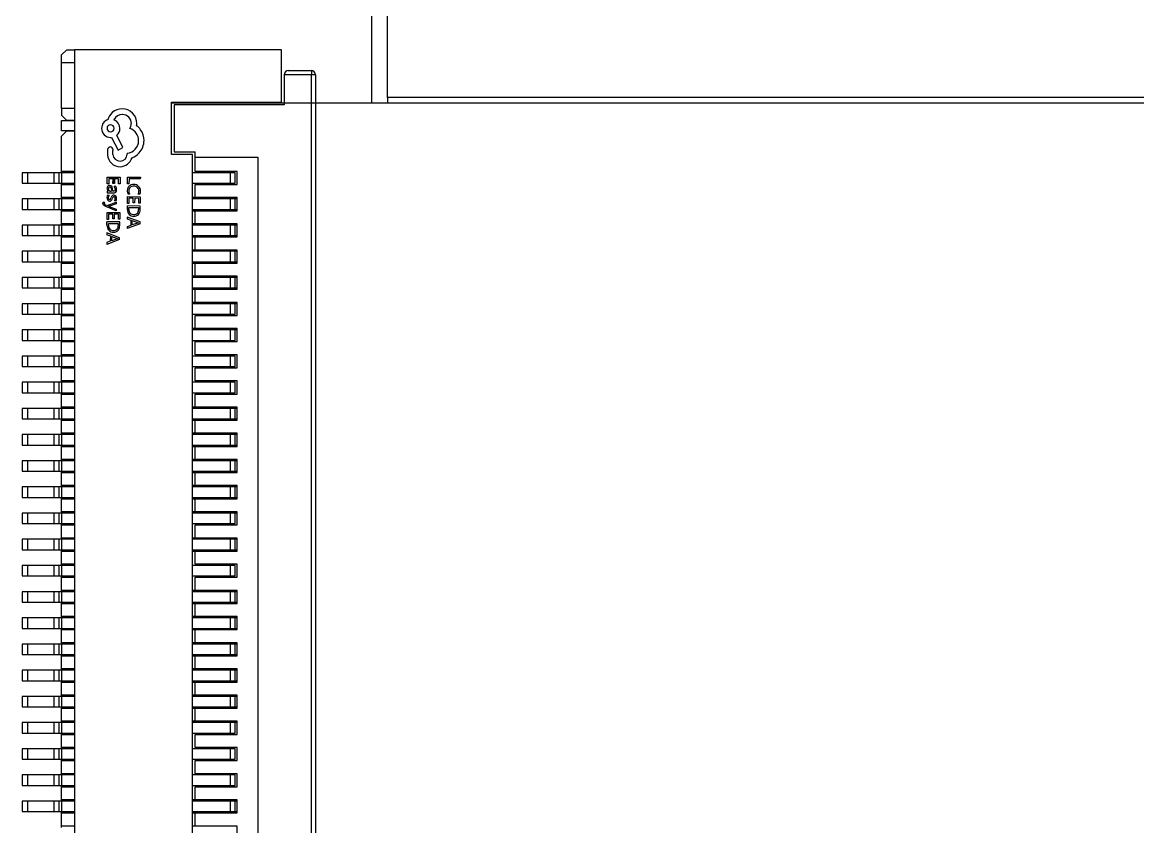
# Model space of a CAD drawing. Header units: millimetres. Extents: x -17 to 297, y -6 to 233.
# Drawn here: x 85.23 to 106.53, y 84.04 to 99.4 of the extents above; entities that cross this region are included whole.
import ezdxf

# ---------------------------------------------------------------- set-up
doc = ezdxf.new("R2010")
doc.units = ezdxf.units.MM
doc.header["$MEASUREMENT"] = 0
doc.layers.add('图层0000', color=7, linetype='Continuous', lineweight=25)

msp = doc.modelspace()

# ---------------------------------------------------------------- linework, layer by layer
at = {"layer": '图层0000', "color": 7, "linetype": 'Continuous', "lineweight": 25}
for p, q in [((91.902, 97.855), (91.902, 117.175)), ((92.202, 97.96), (92.202, 116.975)), ((86.077, 98.875), (85.977, 98.775)), ((86.077, 98.875), (86.227, 98.875)), ((90.177, 98.875), (86.227, 98.875)), ((86.227, 98.875), (86.227, 69.475)), ((90.177, 97.875), (90.177, 98.875)), ((85.977, 98.625), (85.977, 98.775)), ((85.977, 97.75), (85.977, 98.625)), ((86.227, 98.625), (85.977, 98.625)), ((90.307, 98.475), (90.747, 98.475)), ((90.747, 98.475), (90.747, 98.395)), ((90.227, 98.395), (90.227, 97.825)), ((90.747, 98.395), (90.227, 98.395)), ((90.747, 69.955), (90.747, 98.395)), ((90.827, 98.395), (90.747, 98.395)), ((90.827, 98.395), (90.827, 69.955)), ((88.077, 96.875), (88.077, 97.875)), ((88.077, 97.875), (90.177, 97.875)), ((183.912, 97.855), (88.077, 97.855)), ((90.227, 97.825), (88.127, 97.825)), ((88.127, 97.825), (88.127, 96.925)), ((88.477, 97.855), (88.477, 97.875)), ((90.177, 97.875), (90.177, 97.855)), ((92.202, 97.96), (92.202, 97.855)), ((179.94, 97.96), (92.202, 97.96)), ((85.977, 97.75), (85.977, 97.625)), ((86.227, 97.75), (85.977, 97.75)), ((85.977, 97.625), (86.077, 97.525)), ((85.977, 97.525), (86.227, 97.525)), ((85.977, 97.325), (85.977, 97.525)), ((86.227, 97.525), (86.077, 97.525)), ((86.227, 97.325), (85.977, 97.325)), ((86.077, 97.325), (85.977, 97.225)), ((85.977, 96.55), (85.977, 97.225)), ((86.077, 97.325), (86.227, 97.325)), ((86.914, 97.199), (86.931, 97.199)), ((86.931, 97.199), (87.058, 96.955)), ((87.15, 97.008), (87.03, 97.241)), ((86.853, 96.967), (86.853, 96.864)), ((86.958, 96.874), (86.959, 96.952)), ((87.058, 96.955), (87.15, 97.008)), ((88.127, 96.925), (88.527, 96.925)), ((88.527, 96.825), (88.527, 96.925)), ((87.229, 96.896), (87.229, 96.882)), ((88.477, 96.875), (88.077, 96.875)), ((88.477, 71.475), (88.477, 96.875)), ((88.527, 96.55), (88.527, 96.825)), ((88.527, 96.825), (89.727, 96.825)), ((89.727, 96.825), (89.727, 71.613)), ((85.327, 96.525), (85.227, 96.525)), ((85.227, 96.525), (85.227, 96.325)), ((85.827, 96.525), (85.327, 96.525)), ((85.327, 96.525), (85.327, 96.325)), ((85.977, 96.525), (85.827, 96.525)), ((85.827, 96.525), (85.827, 96.325)), ((85.977, 96.525), (85.927, 96.525)), ((85.927, 96.525), (85.927, 96.325)), ((85.977, 96.525), (85.977, 96.55)), ((86.227, 96.55), (85.977, 96.55)), ((86.227, 96.525), (85.977, 96.525)), ((85.977, 96.525), (85.977, 96.325)), ((89.195, 96.525), (88.477, 96.525)), ((89.327, 96.55), (88.527, 96.55)), ((89.295, 96.525), (89.195, 96.525)), ((89.195, 96.525), (89.195, 96.325)), ((89.295, 96.325), (89.295, 96.525)), ((89.327, 96.3), (89.327, 96.55)), ((85.227, 96.325), (85.327, 96.325)), ((85.327, 96.325), (85.827, 96.325)), ((85.827, 96.325), (85.977, 96.325)), ((85.927, 96.325), (85.977, 96.325)), ((85.977, 96.325), (86.227, 96.325)), ((85.977, 96.3), (85.977, 96.325)), ((85.977, 96.05), (85.977, 96.3)), ((85.977, 96.3), (86.227, 96.3)), ((86.849, 96.311), (86.85, 96.442)), ((86.877, 96.311), (86.849, 96.311)), ((86.85, 96.442), (87.094, 96.441)), ((86.878, 96.411), (86.877, 96.311)), ((86.96, 96.41), (86.878, 96.411)), ((86.959, 96.323), (86.96, 96.41)), ((86.987, 96.323), (86.959, 96.323)), ((86.966, 96.441), (86.966, 96.325)), ((86.988, 96.41), (86.987, 96.323)), ((87.066, 96.409), (86.988, 96.41)), ((87.065, 96.315), (87.066, 96.409)), ((87.094, 96.315), (87.065, 96.315)), ((87.094, 96.441), (87.094, 96.315)), ((87.237, 96.311), (87.238, 96.44)), ((87.264, 96.311), (87.237, 96.311)), ((87.238, 96.44), (87.482, 96.438)), ((87.265, 96.408), (87.264, 96.311)), ((87.481, 96.406), (87.265, 96.408)), ((87.482, 96.438), (87.481, 96.406)), ((88.477, 96.325), (89.195, 96.325)), ((88.527, 96.05), (88.527, 96.3)), ((88.527, 96.3), (89.327, 96.3)), ((89.195, 96.325), (89.295, 96.325)), ((86.875, 96.172), (86.848, 96.172)), ((86.848, 96.172), (86.848, 96.142)), ((86.848, 96.142), (86.96, 96.141)), ((86.854, 96.1), (86.886, 96.1)), ((86.936, 96.172), (86.919, 96.172)), ((86.931, 96.213), (86.936, 96.172)), ((86.959, 96.172), (86.952, 96.223)), ((87.011, 96.264), (86.982, 96.264)), ((87.234, 95.938), (87.235, 96.069)), ((87.235, 96.069), (87.479, 96.068)), ((87.276, 96.118), (87.245, 96.118)), ((87.473, 96.116), (87.441, 96.117)), ((87.479, 96.068), (87.478, 95.942)), ((85.327, 96.025), (85.227, 96.025)), ((85.227, 96.025), (85.227, 95.825)), ((85.827, 96.025), (85.327, 96.025)), ((85.327, 96.025), (85.327, 95.825)), ((85.977, 96.025), (85.827, 96.025)), ((85.827, 96.025), (85.827, 95.825)), ((85.977, 96.025), (85.927, 96.025)), ((85.927, 96.025), (85.927, 95.825)), ((85.977, 96.025), (85.977, 96.05)), ((86.227, 96.05), (85.977, 96.05)), ((86.227, 96.025), (85.977, 96.025)), ((85.977, 96.025), (85.977, 95.825)), ((86.767, 95.961), (86.795, 95.961)), ((86.815, 95.912), (86.847, 95.898)), ((87.02, 95.798), (86.82, 95.879)), ((86.847, 95.898), (87.021, 95.965)), ((86.89, 95.887), (86.875, 95.883)), ((86.889, 95.878), (87.02, 95.83)), ((87.021, 95.931), (86.89, 95.887)), ((86.966, 95.85), (86.966, 95.825)), ((87.018, 95.99), (86.988, 95.99)), ((87.021, 95.965), (87.021, 95.931)), ((87.233, 95.825), (87.234, 95.892)), ((87.262, 95.938), (87.234, 95.938)), ((87.478, 95.89), (87.234, 95.892)), ((87.261, 95.86), (87.449, 95.859)), ((87.261, 95.825), (87.261, 95.86)), ((87.263, 96.038), (87.262, 95.938)), ((87.345, 96.037), (87.263, 96.038)), ((87.344, 95.95), (87.345, 96.037)), ((87.372, 95.95), (87.344, 95.95)), ((87.373, 96.037), (87.372, 95.95)), ((87.451, 96.036), (87.373, 96.037)), ((87.449, 95.859), (87.449, 95.822)), ((87.45, 95.942), (87.451, 96.036)), ((87.478, 95.942), (87.45, 95.942)), ((87.477, 95.821), (87.478, 95.89)), ((88.527, 96.05), (88.477, 96.05)), ((89.195, 96.025), (88.477, 96.025)), ((89.327, 96.05), (88.527, 96.05)), ((89.295, 96.025), (89.195, 96.025)), ((89.195, 96.025), (89.195, 95.825)), ((89.327, 96.025), (89.295, 96.025)), ((89.295, 95.825), (89.295, 96.025)), ((89.327, 95.8), (89.327, 96.05)), ((85.227, 95.825), (85.327, 95.825)), ((85.327, 95.825), (85.827, 95.825)), ((85.827, 95.825), (85.977, 95.825)), ((85.927, 95.825), (85.977, 95.825)), ((85.977, 95.825), (86.227, 95.825)), ((85.977, 95.8), (85.977, 95.825)), ((85.977, 95.55), (85.977, 95.8)), ((85.977, 95.8), (86.227, 95.8)), ((86.845, 95.635), (86.846, 95.766)), ((86.873, 95.635), (86.845, 95.635)), ((86.846, 95.766), (87.09, 95.765)), ((86.873, 95.735), (86.873, 95.635)), ((86.955, 95.734), (86.873, 95.735)), ((86.955, 95.647), (86.955, 95.734)), ((86.983, 95.647), (86.955, 95.647)), ((86.983, 95.734), (86.983, 95.647)), ((87.061, 95.733), (86.983, 95.734)), ((87.02, 95.83), (87.02, 95.798)), ((87.061, 95.639), (87.061, 95.733)), ((87.089, 95.639), (87.061, 95.639)), ((87.09, 95.765), (87.089, 95.639)), ((87.476, 95.585), (87.232, 95.68)), ((87.232, 95.68), (87.232, 95.645)), ((87.232, 95.645), (87.299, 95.621)), ((88.477, 95.825), (89.195, 95.825)), ((88.477, 95.8), (88.527, 95.8)), ((88.527, 95.55), (88.527, 95.8)), ((88.527, 95.8), (89.327, 95.8)), ((89.195, 95.825), (89.295, 95.825)), ((89.295, 95.825), (89.327, 95.825)), ((85.327, 95.525), (85.227, 95.525)), ((85.227, 95.525), (85.227, 95.325)), ((85.827, 95.525), (85.327, 95.525)), ((85.327, 95.525), (85.327, 95.325)), ((85.977, 95.525), (85.827, 95.525)), ((85.827, 95.525), (85.827, 95.325)), ((85.977, 95.525), (85.927, 95.525)), ((85.927, 95.525), (85.927, 95.325)), ((85.977, 95.525), (85.977, 95.55)), ((86.227, 95.55), (85.977, 95.55)), ((86.227, 95.525), (85.977, 95.525)), ((85.977, 95.525), (85.977, 95.325)), ((86.844, 95.522), (86.844, 95.589)), ((87.088, 95.587), (86.844, 95.589)), ((86.872, 95.557), (87.06, 95.556)), ((86.872, 95.522), (86.872, 95.557)), ((86.877, 95.427), (86.877, 95.525)), ((87.06, 95.556), (87.06, 95.519)), ((87.088, 95.518), (87.088, 95.587)), ((87.475, 95.551), (87.231, 95.46)), ((87.298, 95.519), (87.231, 95.495)), ((87.231, 95.495), (87.231, 95.46)), ((87.299, 95.621), (87.298, 95.519)), ((87.325, 95.529), (87.326, 95.611)), ((87.427, 95.565), (87.325, 95.529)), ((87.326, 95.611), (87.427, 95.574)), ((87.475, 95.551), (87.476, 95.585)), ((88.527, 95.55), (88.477, 95.55)), ((89.195, 95.525), (88.477, 95.525)), ((89.327, 95.55), (88.527, 95.55)), ((89.295, 95.525), (89.195, 95.525)), ((89.195, 95.525), (89.195, 95.325)), ((89.327, 95.525), (89.295, 95.525)), ((89.295, 95.325), (89.295, 95.525)), ((89.327, 95.3), (89.327, 95.55)), ((85.227, 95.325), (85.327, 95.325)), ((85.327, 95.325), (85.827, 95.325)), ((85.827, 95.325), (85.977, 95.325)), ((85.927, 95.325), (85.977, 95.325)), ((85.977, 95.325), (86.227, 95.325)), ((85.977, 95.3), (85.977, 95.325)), ((85.977, 95.05), (85.977, 95.3)), ((85.977, 95.3), (86.227, 95.3)), ((87.086, 95.248), (86.841, 95.157)), ((86.908, 95.216), (86.842, 95.192)), ((87.086, 95.282), (86.843, 95.377)), ((86.843, 95.377), (86.843, 95.342)), ((86.843, 95.342), (86.909, 95.318)), ((86.909, 95.318), (86.908, 95.216)), ((86.936, 95.226), (86.937, 95.308)), ((87.038, 95.262), (86.936, 95.226)), ((86.937, 95.308), (87.038, 95.271)), ((87.086, 95.248), (87.086, 95.282)), ((88.477, 95.325), (89.195, 95.325)), ((88.477, 95.3), (88.527, 95.3)), ((88.527, 95.05), (88.527, 95.3)), ((88.527, 95.3), (89.327, 95.3)), ((89.195, 95.325), (89.295, 95.325)), ((89.295, 95.325), (89.327, 95.325)), ((85.327, 95.025), (85.227, 95.025)), ((85.227, 95.025), (85.227, 94.825)), ((85.827, 95.025), (85.327, 95.025)), ((85.327, 95.025), (85.327, 94.825)), ((85.977, 95.025), (85.827, 95.025)), ((85.827, 95.025), (85.827, 94.825)), ((85.977, 95.025), (85.927, 95.025)), ((85.927, 95.025), (85.927, 94.825)), ((85.977, 95.025), (85.977, 95.05)), ((86.227, 95.05), (85.977, 95.05)), ((86.227, 95.025), (85.977, 95.025)), ((85.977, 95.025), (85.977, 94.825)), ((86.842, 95.192), (86.841, 95.157)), ((88.527, 95.05), (88.477, 95.05)), ((89.195, 95.025), (88.477, 95.025)), ((89.327, 95.05), (88.527, 95.05)), ((89.295, 95.025), (89.195, 95.025)), ((89.195, 95.025), (89.195, 94.825)), ((89.327, 95.025), (89.295, 95.025)), ((89.295, 94.825), (89.295, 95.025)), ((89.327, 94.8), (89.327, 95.05)), ((85.227, 94.825), (85.327, 94.825)), ((85.327, 94.825), (85.827, 94.825)), ((85.827, 94.825), (85.977, 94.825)), ((85.927, 94.825), (85.977, 94.825)), ((85.977, 94.825), (86.227, 94.825)), ((85.977, 94.8), (85.977, 94.825)), ((85.977, 94.55), (85.977, 94.8)), ((85.977, 94.8), (86.227, 94.8)), ((88.477, 94.825), (89.195, 94.825)), ((88.477, 94.8), (88.527, 94.8)), ((88.527, 94.55), (88.527, 94.8)), ((88.527, 94.8), (89.327, 94.8)), ((89.195, 94.825), (89.295, 94.825)), ((89.295, 94.825), (89.327, 94.825)), ((85.327, 94.525), (85.227, 94.525)), ((85.227, 94.525), (85.227, 94.325)), ((85.827, 94.525), (85.327, 94.525)), ((85.327, 94.525), (85.327, 94.325)), ((85.977, 94.525), (85.827, 94.525)), ((85.827, 94.525), (85.827, 94.325)), ((85.977, 94.525), (85.927, 94.525)), ((85.927, 94.525), (85.927, 94.325)), ((85.977, 94.525), (85.977, 94.55)), ((86.227, 94.55), (85.977, 94.55)), ((86.227, 94.525), (85.977, 94.525)), ((85.977, 94.525), (85.977, 94.325)), ((88.527, 94.55), (88.477, 94.55)), ((89.195, 94.525), (88.477, 94.525)), ((89.327, 94.55), (88.527, 94.55)), ((89.295, 94.525), (89.195, 94.525)), ((89.195, 94.525), (89.195, 94.325)), ((89.327, 94.525), (89.295, 94.525)), ((89.295, 94.325), (89.295, 94.525)), ((89.327, 94.3), (89.327, 94.55)), ((85.227, 94.325), (85.327, 94.325)), ((85.327, 94.325), (85.827, 94.325)), ((85.827, 94.325), (85.977, 94.325)), ((85.927, 94.325), (85.977, 94.325)), ((85.977, 94.325), (86.227, 94.325)), ((85.977, 94.3), (85.977, 94.325)), ((85.977, 94.05), (85.977, 94.3)), ((85.977, 94.3), (86.227, 94.3)), ((88.477, 94.325), (89.195, 94.325)), ((88.477, 94.3), (88.527, 94.3)), ((88.527, 94.05), (88.527, 94.3)), ((88.527, 94.3), (89.327, 94.3)), ((89.195, 94.325), (89.295, 94.325)), ((89.295, 94.325), (89.327, 94.325)), ((85.327, 94.025), (85.227, 94.025)), ((85.227, 94.025), (85.227, 93.825)), ((85.827, 94.025), (85.327, 94.025)), ((85.327, 94.025), (85.327, 93.825)), ((85.977, 94.025), (85.827, 94.025)), ((85.827, 94.025), (85.827, 93.825)), ((85.977, 94.025), (85.927, 94.025)), ((85.927, 94.025), (85.927, 93.825)), ((85.977, 94.025), (85.977, 94.05)), ((86.227, 94.05), (85.977, 94.05)), ((86.227, 94.025), (85.977, 94.025)), ((85.977, 94.025), (85.977, 93.825)), ((88.527, 94.05), (88.477, 94.05)), ((89.195, 94.025), (88.477, 94.025)), ((89.327, 94.05), (88.527, 94.05)), ((89.295, 94.025), (89.195, 94.025)), ((89.195, 94.025), (89.195, 93.825)), ((89.327, 94.025), (89.295, 94.025)), ((89.295, 93.825), (89.295, 94.025)), ((89.327, 93.8), (89.327, 94.05)), ((85.227, 93.825), (85.327, 93.825)), ((85.327, 93.825), (85.827, 93.825)), ((85.827, 93.825), (85.977, 93.825)), ((85.927, 93.825), (85.977, 93.825)), ((85.977, 93.825), (86.227, 93.825)), ((85.977, 93.8), (85.977, 93.825)), ((85.977, 93.55), (85.977, 93.8)), ((85.977, 93.8), (86.227, 93.8)), ((88.477, 93.825), (89.195, 93.825)), ((88.527, 93.55), (88.527, 93.8)), ((88.527, 93.8), (89.327, 93.8)), ((89.195, 93.825), (89.295, 93.825)), ((85.327, 93.525), (85.227, 93.525)), ((85.227, 93.525), (85.227, 93.325)), ((85.827, 93.525), (85.327, 93.525)), ((85.327, 93.525), (85.327, 93.325)), ((85.977, 93.525), (85.827, 93.525)), ((85.827, 93.525), (85.827, 93.325)), ((85.977, 93.525), (85.927, 93.525)), ((85.927, 93.525), (85.927, 93.325)), ((85.977, 93.525), (85.977, 93.55)), ((86.227, 93.55), (85.977, 93.55)), ((86.227, 93.525), (85.977, 93.525)), ((85.977, 93.525), (85.977, 93.325)), ((88.527, 93.55), (88.477, 93.55)), ((89.195, 93.525), (88.477, 93.525)), ((89.327, 93.55), (88.527, 93.55)), ((89.295, 93.525), (89.195, 93.525)), ((89.195, 93.525), (89.195, 93.325)), ((89.327, 93.525), (89.295, 93.525)), ((89.295, 93.325), (89.295, 93.525)), ((89.327, 93.3), (89.327, 93.55)), ((85.227, 93.325), (85.327, 93.325)), ((85.327, 93.325), (85.827, 93.325)), ((85.827, 93.325), (85.977, 93.325)), ((85.927, 93.325), (85.977, 93.325)), ((85.977, 93.325), (86.227, 93.325)), ((85.977, 93.3), (85.977, 93.325)), ((85.977, 93.05), (85.977, 93.3)), ((85.977, 93.3), (86.227, 93.3)), ((88.477, 93.325), (89.195, 93.325)), ((88.527, 93.05), (88.527, 93.3)), ((88.527, 93.3), (89.327, 93.3)), ((89.195, 93.325), (89.295, 93.325)), ((85.327, 93.025), (85.227, 93.025)), ((85.227, 93.025), (85.227, 92.825)), ((85.827, 93.025), (85.327, 93.025)), ((85.327, 93.025), (85.327, 92.825)), ((85.977, 93.025), (85.827, 93.025)), ((85.827, 93.025), (85.827, 92.825)), ((85.977, 93.025), (85.927, 93.025)), ((85.927, 93.025), (85.927, 92.825)), ((85.977, 93.025), (85.977, 93.05)), ((86.227, 93.05), (85.977, 93.05)), ((86.227, 93.025), (85.977, 93.025)), ((85.977, 93.025), (85.977, 92.825)), ((89.195, 93.025), (88.477, 93.025)), ((89.327, 93.05), (88.527, 93.05)), ((89.295, 93.025), (89.195, 93.025)), ((89.195, 93.025), (89.195, 92.825)), ((89.295, 92.825), (89.295, 93.025)), ((89.327, 92.8), (89.327, 93.05)), ((85.227, 92.825), (85.327, 92.825)), ((85.327, 92.825), (85.827, 92.825)), ((85.827, 92.825), (85.977, 92.825)), ((85.927, 92.825), (85.977, 92.825)), ((85.977, 92.825), (86.227, 92.825)), ((85.977, 92.8), (85.977, 92.825)), ((85.977, 92.55), (85.977, 92.8)), ((85.977, 92.8), (86.227, 92.8)), ((88.477, 92.825), (89.195, 92.825)), ((88.527, 92.55), (88.527, 92.8)), ((88.527, 92.8), (89.327, 92.8)), ((89.195, 92.825), (89.295, 92.825)), ((85.327, 92.525), (85.227, 92.525)), ((85.227, 92.525), (85.227, 92.325)), ((85.827, 92.525), (85.327, 92.525)), ((85.327, 92.525), (85.327, 92.325)), ((85.977, 92.525), (85.827, 92.525)), ((85.827, 92.525), (85.827, 92.325)), ((85.977, 92.525), (85.927, 92.525)), ((85.927, 92.525), (85.927, 92.325)), ((85.977, 92.525), (85.977, 92.55)), ((86.227, 92.55), (85.977, 92.55)), ((86.227, 92.525), (85.977, 92.525)), ((85.977, 92.525), (85.977, 92.325)), ((89.195, 92.525), (88.477, 92.525)), ((89.327, 92.55), (88.527, 92.55)), ((89.295, 92.525), (89.195, 92.525)), ((89.195, 92.525), (89.195, 92.325)), ((89.295, 92.325), (89.295, 92.525)), ((89.327, 92.3), (89.327, 92.55)), ((85.227, 92.325), (85.327, 92.325)), ((85.327, 92.325), (85.827, 92.325)), ((85.827, 92.325), (85.977, 92.325)), ((85.927, 92.325), (85.977, 92.325)), ((85.977, 92.325), (86.227, 92.325)), ((85.977, 92.3), (85.977, 92.325)), ((85.977, 92.05), (85.977, 92.3)), ((85.977, 92.3), (86.227, 92.3)), ((88.477, 92.325), (89.195, 92.325)), ((88.527, 92.05), (88.527, 92.3)), ((88.527, 92.3), (89.327, 92.3)), ((89.195, 92.325), (89.295, 92.325)), ((85.327, 92.025), (85.227, 92.025)), ((85.227, 92.025), (85.227, 91.825)), ((85.827, 92.025), (85.327, 92.025)), ((85.327, 92.025), (85.327, 91.825)), ((85.977, 92.025), (85.827, 92.025)), ((85.827, 92.025), (85.827, 91.825)), ((85.977, 92.025), (85.927, 92.025)), ((85.927, 92.025), (85.927, 91.825)), ((85.977, 92.025), (85.977, 92.05)), ((86.227, 92.05), (85.977, 92.05)), ((86.227, 92.025), (85.977, 92.025)), ((85.977, 92.025), (85.977, 91.825)), ((88.527, 92.05), (88.477, 92.05)), ((89.195, 92.025), (88.477, 92.025)), ((89.327, 92.05), (88.527, 92.05)), ((89.295, 92.025), (89.195, 92.025)), ((89.195, 92.025), (89.195, 91.825)), ((89.327, 92.025), (89.295, 92.025)), ((89.295, 91.825), (89.295, 92.025)), ((89.327, 91.8), (89.327, 92.05)), ((85.227, 91.825), (85.327, 91.825)), ((85.327, 91.825), (85.827, 91.825)), ((85.827, 91.825), (85.977, 91.825)), ((85.927, 91.825), (85.977, 91.825)), ((85.977, 91.825), (86.227, 91.825)), ((85.977, 91.8), (85.977, 91.825)), ((85.977, 91.55), (85.977, 91.8)), ((85.977, 91.8), (86.227, 91.8)), ((88.477, 91.825), (89.195, 91.825)), ((88.477, 91.8), (88.527, 91.8)), ((88.527, 91.55), (88.527, 91.8)), ((88.527, 91.8), (89.327, 91.8)), ((89.195, 91.825), (89.295, 91.825)), ((89.295, 91.825), (89.327, 91.825)), ((85.327, 91.525), (85.227, 91.525)), ((85.227, 91.525), (85.227, 91.325)), ((85.827, 91.525), (85.327, 91.525)), ((85.327, 91.525), (85.327, 91.325)), ((85.977, 91.525), (85.827, 91.525)), ((85.827, 91.525), (85.827, 91.325)), ((85.977, 91.525), (85.927, 91.525)), ((85.927, 91.525), (85.927, 91.325)), ((85.977, 91.525), (85.977, 91.55)), ((86.227, 91.55), (85.977, 91.55)), ((86.227, 91.525), (85.977, 91.525)), ((85.977, 91.525), (85.977, 91.325)), ((88.527, 91.55), (88.477, 91.55)), ((89.195, 91.525), (88.477, 91.525)), ((89.327, 91.55), (88.527, 91.55)), ((89.295, 91.525), (89.195, 91.525)), ((89.195, 91.525), (89.195, 91.325)), ((89.327, 91.525), (89.295, 91.525)), ((89.295, 91.325), (89.295, 91.525)), ((89.327, 91.3), (89.327, 91.55)), ((85.227, 91.325), (85.327, 91.325)), ((85.327, 91.325), (85.827, 91.325)), ((85.827, 91.325), (85.977, 91.325)), ((85.927, 91.325), (85.977, 91.325)), ((85.977, 91.325), (86.227, 91.325)), ((85.977, 91.3), (85.977, 91.325)), ((85.977, 91.05), (85.977, 91.3)), ((85.977, 91.3), (86.227, 91.3)), ((88.477, 91.325), (89.195, 91.325)), ((88.477, 91.3), (88.527, 91.3)), ((88.527, 91.05), (88.527, 91.3)), ((88.527, 91.3), (89.327, 91.3)), ((89.195, 91.325), (89.295, 91.325)), ((89.295, 91.325), (89.327, 91.325)), ((85.327, 91.025), (85.227, 91.025)), ((85.227, 91.025), (85.227, 90.825)), ((85.827, 91.025), (85.327, 91.025)), ((85.327, 91.025), (85.327, 90.825)), ((85.977, 91.025), (85.827, 91.025)), ((85.827, 91.025), (85.827, 90.825)), ((85.977, 91.025), (85.927, 91.025)), ((85.927, 91.025), (85.927, 90.825)), ((85.977, 91.025), (85.977, 91.05)), ((86.227, 91.05), (85.977, 91.05)), ((86.227, 91.025), (85.977, 91.025)), ((85.977, 91.025), (85.977, 90.825)), ((88.527, 91.05), (88.477, 91.05)), ((89.195, 91.025), (88.477, 91.025)), ((89.327, 91.05), (88.527, 91.05)), ((89.295, 91.025), (89.195, 91.025)), ((89.195, 91.025), (89.195, 90.825)), ((89.327, 91.025), (89.295, 91.025)), ((89.295, 90.825), (89.295, 91.025)), ((89.327, 90.8), (89.327, 91.05)), ((85.227, 90.825), (85.327, 90.825)), ((85.327, 90.825), (85.827, 90.825)), ((85.827, 90.825), (85.977, 90.825)), ((85.927, 90.825), (85.977, 90.825)), ((85.977, 90.825), (86.227, 90.825)), ((85.977, 90.8), (85.977, 90.825)), ((85.977, 90.55), (85.977, 90.8)), ((85.977, 90.8), (86.227, 90.8)), ((88.477, 90.825), (89.195, 90.825)), ((88.477, 90.8), (88.527, 90.8)), ((88.527, 90.55), (88.527, 90.8)), ((88.527, 90.8), (89.327, 90.8)), ((89.195, 90.825), (89.295, 90.825)), ((89.295, 90.825), (89.327, 90.825)), ((85.327, 90.525), (85.227, 90.525)), ((85.227, 90.525), (85.227, 90.325)), ((85.827, 90.525), (85.327, 90.525)), ((85.327, 90.525), (85.327, 90.325)), ((85.977, 90.525), (85.827, 90.525)), ((85.827, 90.525), (85.827, 90.325)), ((85.977, 90.525), (85.927, 90.525)), ((85.927, 90.525), (85.927, 90.325)), ((85.977, 90.525), (85.977, 90.55)), ((86.227, 90.55), (85.977, 90.55)), ((86.227, 90.525), (85.977, 90.525)), ((85.977, 90.525), (85.977, 90.325)), ((88.527, 90.55), (88.477, 90.55)), ((89.195, 90.525), (88.477, 90.525)), ((89.327, 90.55), (88.527, 90.55)), ((89.295, 90.525), (89.195, 90.525)), ((89.195, 90.525), (89.195, 90.325)), ((89.327, 90.525), (89.295, 90.525)), ((89.295, 90.325), (89.295, 90.525)), ((89.327, 90.3), (89.327, 90.55)), ((85.227, 90.325), (85.327, 90.325)), ((85.327, 90.325), (85.827, 90.325)), ((85.827, 90.325), (85.977, 90.325)), ((85.927, 90.325), (85.977, 90.325)), ((85.977, 90.325), (86.227, 90.325)), ((85.977, 90.3), (85.977, 90.325)), ((88.477, 90.325), (89.195, 90.325)), ((89.195, 90.325), (89.295, 90.325)), ((89.295, 90.325), (89.327, 90.325)), ((85.977, 90.05), (85.977, 90.3)), ((85.977, 90.3), (86.227, 90.3)), ((88.477, 90.3), (88.527, 90.3)), ((88.527, 90.05), (88.527, 90.3)), ((88.527, 90.3), (89.327, 90.3)), ((85.327, 90.025), (85.227, 90.025)), ((85.227, 90.025), (85.227, 89.825)), ((85.827, 90.025), (85.327, 90.025)), ((85.327, 90.025), (85.327, 89.825)), ((85.977, 90.025), (85.827, 90.025)), ((85.827, 90.025), (85.827, 89.825)), ((85.977, 90.025), (85.927, 90.025)), ((85.927, 90.025), (85.927, 89.825)), ((85.977, 90.025), (85.977, 90.05)), ((86.227, 90.05), (85.977, 90.05)), ((86.227, 90.025), (85.977, 90.025)), ((85.977, 90.025), (85.977, 89.825)), ((88.527, 90.05), (88.477, 90.05)), ((89.195, 90.025), (88.477, 90.025)), ((89.327, 90.05), (88.527, 90.05)), ((89.295, 90.025), (89.195, 90.025)), ((89.195, 90.025), (89.195, 89.825)), ((89.327, 90.025), (89.295, 90.025)), ((89.295, 89.825), (89.295, 90.025)), ((89.327, 89.8), (89.327, 90.05)), ((85.227, 89.825), (85.327, 89.825)), ((85.327, 89.825), (85.827, 89.825)), ((85.827, 89.825), (85.977, 89.825)), ((85.927, 89.825), (85.977, 89.825)), ((85.977, 89.825), (86.227, 89.825)), ((85.977, 89.8), (85.977, 89.825)), ((85.977, 89.55), (85.977, 89.8)), ((85.977, 89.8), (86.227, 89.8)), ((88.477, 89.825), (89.195, 89.825)), ((88.527, 89.55), (88.527, 89.8)), ((88.527, 89.8), (89.327, 89.8)), ((89.195, 89.825), (89.295, 89.825)), ((85.327, 89.525), (85.227, 89.525)), ((85.227, 89.525), (85.227, 89.325)), ((85.827, 89.525), (85.327, 89.525)), ((85.327, 89.525), (85.327, 89.325)), ((85.977, 89.525), (85.827, 89.525)), ((85.827, 89.525), (85.827, 89.325)), ((85.977, 89.525), (85.927, 89.525)), ((85.927, 89.525), (85.927, 89.325)), ((85.977, 89.525), (85.977, 89.55)), ((86.227, 89.55), (85.977, 89.55)), ((86.227, 89.525), (85.977, 89.525)), ((85.977, 89.525), (85.977, 89.325)), ((88.527, 89.55), (88.477, 89.55)), ((89.195, 89.525), (88.477, 89.525)), ((89.327, 89.55), (88.527, 89.55)), ((89.295, 89.525), (89.195, 89.525)), ((89.195, 89.525), (89.195, 89.325)), ((89.327, 89.525), (89.295, 89.525)), ((89.295, 89.325), (89.295, 89.525)), ((89.327, 89.3), (89.327, 89.55)), ((85.227, 89.325), (85.327, 89.325)), ((85.327, 89.325), (85.827, 89.325)), ((85.827, 89.325), (85.977, 89.325)), ((85.927, 89.325), (85.977, 89.325)), ((85.977, 89.325), (86.227, 89.325)), ((85.977, 89.3), (85.977, 89.325)), ((85.977, 89.05), (85.977, 89.3)), ((85.977, 89.3), (86.227, 89.3)), ((88.477, 89.325), (89.195, 89.325)), ((88.477, 89.3), (88.527, 89.3)), ((88.527, 89.05), (88.527, 89.3)), ((88.527, 89.3), (89.327, 89.3)), ((89.195, 89.325), (89.295, 89.325)), ((89.295, 89.325), (89.327, 89.325)), ((85.977, 89.025), (85.977, 89.05)), ((86.227, 89.05), (85.977, 89.05)), ((89.327, 89.05), (88.527, 89.05)), ((89.327, 88.8), (89.327, 89.05)), ((85.327, 89.025), (85.227, 89.025)), ((85.227, 89.025), (85.227, 88.825)), ((85.227, 88.825), (85.327, 88.825)), ((85.827, 89.025), (85.327, 89.025)), ((85.327, 89.025), (85.327, 88.825)), ((85.327, 88.825), (85.827, 88.825)), ((85.977, 89.025), (85.827, 89.025)), ((85.827, 89.025), (85.827, 88.825)), ((85.827, 88.825), (85.977, 88.825)), ((85.977, 89.025), (85.927, 89.025)), ((85.927, 89.025), (85.927, 88.825)), ((85.927, 88.825), (85.977, 88.825)), ((86.227, 89.025), (85.977, 89.025)), ((85.977, 89.025), (85.977, 88.825)), ((85.977, 88.825), (86.227, 88.825)), ((85.977, 88.8), (85.977, 88.825)), ((89.195, 89.025), (88.477, 89.025)), ((88.477, 88.825), (89.195, 88.825)), ((89.295, 89.025), (89.195, 89.025)), ((89.195, 89.025), (89.195, 88.825)), ((89.195, 88.825), (89.295, 88.825)), ((89.295, 88.825), (89.295, 89.025)), ((85.977, 88.55), (85.977, 88.8)), ((85.977, 88.8), (86.227, 88.8)), ((88.527, 88.55), (88.527, 88.8)), ((88.527, 88.8), (89.327, 88.8)), ((85.327, 88.525), (85.227, 88.525)), ((85.227, 88.525), (85.227, 88.325)), ((85.827, 88.525), (85.327, 88.525)), ((85.327, 88.525), (85.327, 88.325)), ((85.977, 88.525), (85.827, 88.525)), ((85.827, 88.525), (85.827, 88.325)), ((85.977, 88.525), (85.927, 88.525)), ((85.927, 88.525), (85.927, 88.325)), ((85.977, 88.525), (85.977, 88.55)), ((86.227, 88.55), (85.977, 88.55)), ((86.227, 88.525), (85.977, 88.525)), ((85.977, 88.525), (85.977, 88.325)), ((88.527, 88.55), (88.477, 88.55)), ((89.195, 88.525), (88.477, 88.525)), ((89.327, 88.55), (88.527, 88.55)), ((89.295, 88.525), (89.195, 88.525)), ((89.195, 88.525), (89.195, 88.325)), ((89.327, 88.525), (89.295, 88.525)), ((89.295, 88.325), (89.295, 88.525)), ((89.327, 88.3), (89.327, 88.55)), ((85.227, 88.325), (85.327, 88.325)), ((85.327, 88.325), (85.827, 88.325)), ((85.827, 88.325), (85.977, 88.325)), ((85.927, 88.325), (85.977, 88.325)), ((85.977, 88.325), (86.227, 88.325)), ((85.977, 88.3), (85.977, 88.325)), ((85.977, 88.05), (85.977, 88.3)), ((85.977, 88.3), (86.227, 88.3)), ((88.477, 88.325), (89.195, 88.325)), ((88.477, 88.3), (88.527, 88.3)), ((88.527, 88.05), (88.527, 88.3)), ((88.527, 88.3), (89.327, 88.3)), ((89.195, 88.325), (89.295, 88.325)), ((89.295, 88.325), (89.327, 88.325)), ((85.327, 88.025), (85.227, 88.025)), ((85.227, 88.025), (85.227, 87.825)), ((85.827, 88.025), (85.327, 88.025)), ((85.327, 88.025), (85.327, 87.825)), ((85.977, 88.025), (85.827, 88.025)), ((85.827, 88.025), (85.827, 87.825)), ((85.977, 88.025), (85.927, 88.025)), ((85.927, 88.025), (85.927, 87.825)), ((85.977, 88.025), (85.977, 88.05)), ((86.227, 88.05), (85.977, 88.05)), ((86.227, 88.025), (85.977, 88.025)), ((85.977, 88.025), (85.977, 87.825)), ((88.527, 88.05), (88.477, 88.05)), ((89.195, 88.025), (88.477, 88.025)), ((89.327, 88.05), (88.527, 88.05)), ((89.295, 88.025), (89.195, 88.025)), ((89.195, 88.025), (89.195, 87.825)), ((89.327, 88.025), (89.295, 88.025)), ((89.295, 87.825), (89.295, 88.025)), ((89.327, 87.8), (89.327, 88.05)), ((85.227, 87.825), (85.327, 87.825)), ((85.327, 87.825), (85.827, 87.825)), ((85.827, 87.825), (85.977, 87.825)), ((85.927, 87.825), (85.977, 87.825)), ((85.977, 87.825), (86.227, 87.825)), ((85.977, 87.8), (85.977, 87.825)), ((85.977, 87.55), (85.977, 87.8)), ((85.977, 87.8), (86.227, 87.8)), ((88.477, 87.825), (89.195, 87.825)), ((88.477, 87.8), (88.527, 87.8)), ((88.527, 87.55), (88.527, 87.8)), ((88.527, 87.8), (89.327, 87.8)), ((89.195, 87.825), (89.295, 87.825)), ((89.295, 87.825), (89.327, 87.825)), ((85.977, 87.525), (85.977, 87.55)), ((86.227, 87.55), (85.977, 87.55)), ((88.527, 87.55), (88.477, 87.55)), ((89.327, 87.55), (88.527, 87.55)), ((89.327, 87.3), (89.327, 87.55)), ((85.327, 87.525), (85.227, 87.525)), ((85.227, 87.525), (85.227, 87.325)), ((85.827, 87.525), (85.327, 87.525)), ((85.327, 87.525), (85.327, 87.325)), ((85.977, 87.525), (85.827, 87.525)), ((85.827, 87.525), (85.827, 87.325)), ((85.977, 87.525), (85.927, 87.525)), ((85.927, 87.525), (85.927, 87.325)), ((86.227, 87.525), (85.977, 87.525)), ((85.977, 87.525), (85.977, 87.325)), ((89.195, 87.525), (88.477, 87.525)), ((89.295, 87.525), (89.195, 87.525)), ((89.195, 87.525), (89.195, 87.325)), ((89.327, 87.525), (89.295, 87.525)), ((89.295, 87.325), (89.295, 87.525)), ((85.227, 87.325), (85.327, 87.325)), ((85.327, 87.325), (85.827, 87.325)), ((85.827, 87.325), (85.977, 87.325)), ((85.927, 87.325), (85.977, 87.325)), ((85.977, 87.325), (86.227, 87.325)), ((85.977, 87.3), (85.977, 87.325)), ((85.977, 87.05), (85.977, 87.3)), ((85.977, 87.3), (86.227, 87.3)), ((88.477, 87.325), (89.195, 87.325)), ((88.477, 87.3), (88.527, 87.3)), ((88.527, 87.05), (88.527, 87.3)), ((88.527, 87.3), (89.327, 87.3)), ((89.195, 87.325), (89.295, 87.325)), ((89.295, 87.325), (89.327, 87.325)), ((85.327, 87.025), (85.227, 87.025)), ((85.227, 87.025), (85.227, 86.825)), ((85.827, 87.025), (85.327, 87.025)), ((85.327, 87.025), (85.327, 86.825)), ((85.977, 87.025), (85.827, 87.025)), ((85.827, 87.025), (85.827, 86.825)), ((85.977, 87.025), (85.927, 87.025)), ((85.927, 87.025), (85.927, 86.825)), ((85.977, 87.025), (85.977, 87.05)), ((86.227, 87.05), (85.977, 87.05)), ((86.227, 87.025), (85.977, 87.025)), ((85.977, 87.025), (85.977, 86.825)), ((88.527, 87.05), (88.477, 87.05)), ((89.195, 87.025), (88.477, 87.025)), ((89.327, 87.05), (88.527, 87.05)), ((89.295, 87.025), (89.195, 87.025)), ((89.195, 87.025), (89.195, 86.825)), ((89.327, 87.025), (89.295, 87.025)), ((89.295, 86.825), (89.295, 87.025)), ((89.327, 86.8), (89.327, 87.05)), ((85.227, 86.825), (85.327, 86.825)), ((85.327, 86.825), (85.827, 86.825)), ((85.827, 86.825), (85.977, 86.825)), ((85.927, 86.825), (85.977, 86.825)), ((85.977, 86.825), (86.227, 86.825)), ((85.977, 86.8), (85.977, 86.825)), ((85.977, 86.55), (85.977, 86.8)), ((85.977, 86.8), (86.227, 86.8)), ((88.477, 86.825), (89.195, 86.825)), ((88.477, 86.8), (88.527, 86.8)), ((88.527, 86.55), (88.527, 86.8)), ((88.527, 86.8), (89.327, 86.8)), ((89.195, 86.825), (89.295, 86.825)), ((89.295, 86.825), (89.327, 86.825)), ((85.327, 86.525), (85.227, 86.525)), ((85.227, 86.525), (85.227, 86.325)), ((85.827, 86.525), (85.327, 86.525)), ((85.327, 86.525), (85.327, 86.325)), ((85.977, 86.525), (85.827, 86.525)), ((85.827, 86.525), (85.827, 86.325)), ((85.977, 86.525), (85.927, 86.525)), ((85.927, 86.525), (85.927, 86.325)), ((85.977, 86.525), (85.977, 86.55)), ((86.227, 86.55), (85.977, 86.55)), ((86.227, 86.525), (85.977, 86.525)), ((85.977, 86.525), (85.977, 86.325)), ((88.527, 86.55), (88.477, 86.55)), ((89.195, 86.525), (88.477, 86.525)), ((89.327, 86.55), (88.527, 86.55)), ((89.295, 86.525), (89.195, 86.525)), ((89.195, 86.525), (89.195, 86.325)), ((89.327, 86.525), (89.295, 86.525)), ((89.295, 86.325), (89.295, 86.525)), ((89.327, 86.3), (89.327, 86.55)), ((85.227, 86.325), (85.327, 86.325)), ((85.327, 86.325), (85.827, 86.325)), ((85.827, 86.325), (85.977, 86.325)), ((85.927, 86.325), (85.977, 86.325)), ((85.977, 86.325), (86.227, 86.325)), ((85.977, 86.3), (85.977, 86.325)), ((85.977, 86.05), (85.977, 86.3)), ((85.977, 86.3), (86.227, 86.3)), ((88.477, 86.325), (89.195, 86.325)), ((88.477, 86.3), (88.527, 86.3)), ((88.527, 86.05), (88.527, 86.3)), ((88.527, 86.3), (89.327, 86.3)), ((89.195, 86.325), (89.295, 86.325)), ((89.295, 86.325), (89.327, 86.325)), ((85.977, 86.025), (85.977, 86.05)), ((86.227, 86.05), (85.977, 86.05)), ((88.527, 86.05), (88.477, 86.05)), ((89.327, 86.05), (88.527, 86.05)), ((89.327, 85.8), (89.327, 86.05)), ((85.327, 86.025), (85.227, 86.025)), ((85.227, 86.025), (85.227, 85.825)), ((85.827, 86.025), (85.327, 86.025)), ((85.327, 86.025), (85.327, 85.825)), ((85.977, 86.025), (85.827, 86.025)), ((85.827, 86.025), (85.827, 85.825)), ((85.977, 86.025), (85.927, 86.025)), ((85.927, 86.025), (85.927, 85.825)), ((86.227, 86.025), (85.977, 86.025)), ((85.977, 86.025), (85.977, 85.825)), ((89.195, 86.025), (88.477, 86.025)), ((89.295, 86.025), (89.195, 86.025)), ((89.195, 86.025), (89.195, 85.825)), ((89.327, 86.025), (89.295, 86.025)), ((89.295, 85.825), (89.295, 86.025)), ((85.227, 85.825), (85.327, 85.825)), ((85.327, 85.825), (85.827, 85.825)), ((85.827, 85.825), (85.977, 85.825)), ((85.927, 85.825), (85.977, 85.825)), ((85.977, 85.825), (86.227, 85.825)), ((85.977, 85.8), (85.977, 85.825)), ((85.977, 85.55), (85.977, 85.8)), ((85.977, 85.8), (86.227, 85.8)), ((88.477, 85.825), (89.195, 85.825)), ((88.527, 85.55), (88.527, 85.8)), ((88.527, 85.8), (89.327, 85.8)), ((89.195, 85.825), (89.295, 85.825)), ((85.327, 85.525), (85.227, 85.525)), ((85.227, 85.525), (85.227, 85.325)), ((85.827, 85.525), (85.327, 85.525)), ((85.327, 85.525), (85.327, 85.325)), ((85.977, 85.525), (85.827, 85.525)), ((85.827, 85.525), (85.827, 85.325)), ((85.977, 85.525), (85.927, 85.525)), ((85.927, 85.525), (85.927, 85.325)), ((85.977, 85.525), (85.977, 85.55)), ((86.227, 85.55), (85.977, 85.55)), ((86.227, 85.525), (85.977, 85.525)), ((85.977, 85.525), (85.977, 85.325)), ((89.195, 85.525), (88.477, 85.525)), ((89.327, 85.55), (88.527, 85.55)), ((89.295, 85.525), (89.195, 85.525)), ((89.195, 85.525), (89.195, 85.325)), ((89.295, 85.325), (89.295, 85.525)), ((89.327, 85.3), (89.327, 85.55)), ((85.227, 85.325), (85.327, 85.325)), ((85.327, 85.325), (85.827, 85.325)), ((85.827, 85.325), (85.977, 85.325)), ((85.927, 85.325), (85.977, 85.325)), ((85.977, 85.325), (86.227, 85.325)), ((85.977, 85.3), (85.977, 85.325)), ((85.977, 85.05), (85.977, 85.3)), ((85.977, 85.3), (86.227, 85.3)), ((88.477, 85.325), (89.195, 85.325)), ((88.527, 85.05), (88.527, 85.3)), ((88.527, 85.3), (89.327, 85.3)), ((89.195, 85.325), (89.295, 85.325)), ((85.327, 85.025), (85.227, 85.025)), ((85.227, 85.025), (85.227, 84.825)), ((85.827, 85.025), (85.327, 85.025)), ((85.327, 85.025), (85.327, 84.825)), ((85.977, 85.025), (85.827, 85.025)), ((85.827, 85.025), (85.827, 84.825)), ((85.977, 85.025), (85.927, 85.025)), ((85.927, 85.025), (85.927, 84.825)), ((85.977, 85.025), (85.977, 85.05)), ((86.227, 85.05), (85.977, 85.05)), ((86.227, 85.025), (85.977, 85.025)), ((85.977, 85.025), (85.977, 84.825)), ((89.195, 85.025), (88.477, 85.025)), ((89.327, 85.05), (88.527, 85.05)), ((89.295, 85.025), (89.195, 85.025)), ((89.195, 85.025), (89.195, 84.825)), ((89.295, 84.825), (89.295, 85.025)), ((89.327, 84.8), (89.327, 85.05)), ((85.227, 84.825), (85.327, 84.825)), ((85.327, 84.825), (85.827, 84.825)), ((85.827, 84.825), (85.977, 84.825)), ((85.927, 84.825), (85.977, 84.825)), ((85.977, 84.825), (86.227, 84.825)), ((85.977, 84.8), (85.977, 84.825)), ((85.977, 84.55), (85.977, 84.8)), ((85.977, 84.8), (86.227, 84.8)), ((88.477, 84.825), (89.195, 84.825)), ((88.527, 84.55), (88.527, 84.8)), ((88.527, 84.8), (89.327, 84.8)), ((89.195, 84.825), (89.295, 84.825)), ((85.327, 84.525), (85.227, 84.525)), ((85.227, 84.525), (85.227, 84.325)), ((85.827, 84.525), (85.327, 84.525)), ((85.327, 84.525), (85.327, 84.325)), ((85.977, 84.525), (85.827, 84.525)), ((85.827, 84.525), (85.827, 84.325)), ((85.977, 84.525), (85.927, 84.525)), ((85.927, 84.525), (85.927, 84.325)), ((85.977, 84.525), (85.977, 84.55)), ((86.227, 84.55), (85.977, 84.55)), ((86.227, 84.525), (85.977, 84.525)), ((85.977, 84.525), (85.977, 84.325)), ((88.527, 84.55), (88.477, 84.55)), ((89.195, 84.525), (88.477, 84.525)), ((89.327, 84.55), (88.527, 84.55)), ((89.295, 84.525), (89.195, 84.525)), ((89.195, 84.525), (89.195, 84.325)), ((89.327, 84.525), (89.295, 84.525)), ((89.295, 84.325), (89.295, 84.525)), ((89.327, 84.3), (89.327, 84.55)), ((85.227, 84.325), (85.327, 84.325)), ((85.327, 84.325), (85.827, 84.325)), ((85.827, 84.325), (85.977, 84.325)), ((85.927, 84.325), (85.977, 84.325)), ((85.977, 84.325), (86.227, 84.325)), ((85.977, 84.3), (85.977, 84.325)), ((85.977, 84.05), (85.977, 84.3)), ((85.977, 84.3), (86.227, 84.3)), ((88.477, 84.325), (89.195, 84.325)), ((88.477, 84.3), (88.527, 84.3)), ((88.527, 84.05), (88.527, 84.3)), ((88.527, 84.3), (89.327, 84.3)), ((89.195, 84.325), (89.295, 84.325)), ((89.295, 84.325), (89.327, 84.325)), ((85.977, 84.025), (85.977, 84.05)), ((86.227, 84.05), (85.977, 84.05)), ((88.527, 84.05), (88.477, 84.05)), ((89.327, 84.05), (88.527, 84.05)), ((89.327, 83.8), (89.327, 84.05))]:
    msp.add_line(p, q, dxfattribs=at)
for centre, radius, start, end in [((90.307, 98.395), 0.08, 90, 180), ((90.747, 98.395), 0.08, 0, 90), ((90.747, 98.395), 0.08, 0, 90), ((87.133, 97.467), 0.281, 131.8859, 165.3739), ((87.133, 97.464), 0.283, 89.7133, 131.6195), ((87.137, 97.462), 0.176, 89.9824, 155.4276), ((87.133, 97.468), 0.28, 44.6948, 89.6816), ((87.136, 97.464), 0.174, 359.7122, 89.475), ((87.133, 97.466), 0.281, 359.6457, 44.8521), ((86.914, 97.373), 0.173, 108.014, 179.9839), ((86.916, 97.373), 0.174, 179.7122, 269.475), ((86.913, 97.374), 0.0677, 359.5969, 179.5904), ((86.913, 97.374), 0.0677, 179.6042, 359.5831), ((86.915, 97.371), 0.175, 359.9738, 69.3611), ((86.92, 97.371), 0.171, 310.4656, 359.949), ((87.127, 97.466), 0.182, 328.6077, 358.9746), ((87.204, 97.14), 0.244, 359.3595, 71.0647), ((87.109, 97.473), 0.305, 350.8569, 358.3909), ((87.199, 97.14), 0.354, 35.8172, 53.3701), ((87.196, 97.141), 0.356, 359.6798, 35.5158), ((87.203, 97.14), 0.245, 276.2696, 359.3971), ((87.191, 97.144), 0.361, 318.1677, 359.1705), ((86.908, 96.962), 0.0545, 90.1787, 175.1904), ((86.907, 96.963), 0.054, 359.8133, 89.374), ((87.094, 96.884), 0.242, 184.5933, 227.2193), ((87.095, 96.883), 0.243, 226.9581, 269.67), ((87.093, 96.883), 0.135, 183.7892, 269.9793), ((87.094, 96.883), 0.135, 269.632, 359.5552), ((87.089, 96.886), 0.245, 271.1596, 342.1862), ((87.2, 97.141), 0.352, 290.3102, 317.5858), ((86.893, 96.234), 0.048, 86.979, 136.2096), ((87.347, 96.176), 0.124, 86.9956, 131.2836), ((87.359, 96.17), 0.13, 46.3334, 92.0726), ((86.948, 96.054), 0.105, 154.0177, 180.753), ((86.903, 96.229), 0.0578, 139.1742, 182.3998), ((86.903, 96.225), 0.0587, 178.0379, 241.529), ((86.953, 96.049), 0.0846, 142.8163, 179.3306), ((86.904, 96.22), 0.0339, 139.6865, 182.2636), ((86.913, 96.217), 0.0433, 178.1449, 227.4395), ((86.897, 96.224), 0.026, 87.8551, 138.4065), ((86.918, 96.222), 0.0503, 227.2474, 271.4902), ((86.9, 96.221), 0.0297, 46.0667, 92.7909), ((86.877, 96.21), 0.0543, 2.6932, 36.3826), ((87.011, 96.025), 0.0916, 134.1125, 162.0084), ((87.054, 95.995), 0.114, 144.4301, 161.2426), ((86.974, 96.055), 0.0444, 88.0424, 126.0595), ((86.977, 96.047), 0.0205, 86.6315, 137.2938), ((86.976, 96.055), 0.044, 33.2573, 90.3653), ((86.978, 96.048), 0.0199, 31.834, 89.9259), ((86.913, 96.207), 0.089, 359.839, 39.856), ((86.96, 96.036), 0.041, 356.961, 32.3845), ((86.916, 96.207), 0.111, 358.4187, 31.0166), ((86.944, 96.034), 0.082, 357.7609, 33.4344), ((87.342, 96.19), 0.11, 133.7888, 182.0605), ((87.376, 96.18), 0.144, 177.6258, 205.3388), ((87.342, 96.183), 0.0824, 133.0104, 181.5945), ((87.379, 96.177), 0.119, 178.2981, 209.9739), ((87.35, 96.168), 0.0989, 86.7166, 130.4459), ((87.36, 96.164), 0.103, 48.2623, 92.397), ((87.368, 96.178), 0.088, 357.6604, 45.8322), ((87.339, 96.174), 0.116, 330.6983, 0.2411), ((87.363, 96.179), 0.121, 357.9055, 44.9671), ((87.338, 96.171), 0.146, 338.2192, 1.3826), ((86.834, 95.942), 0.0696, 164.1777, 180.5811), ((86.838, 95.943), 0.0468, 157.3169, 179.092), ((86.825, 95.945), 0.034, 181.8782, 253.563), ((86.93, 96.049), 0.0864, 177.1046, 212.5929), ((86.894, 96.026), 0.0438, 213.0423, 271.0588), ((86.843, 95.738), 0.148, 71.8995, 77.5513), ((86.892, 96.034), 0.0208, 268.7018, 321.1778), ((86.896, 96.025), 0.0423, 267.9431, 310.3317), ((86.807, 96.092), 0.124, 325.3335, 341.8911), ((86.849, 96.062), 0.102, 316.8677, 342.7127), ((86.921, 96.034), 0.0805, 327.0885, 0.336), ((86.918, 96.03), 0.107, 337.7006, 0.2683), ((87.367, 95.819), 0.134, 177.3869, 221.4756), ((87.361, 95.818), 0.0999, 176.3008, 221.5499), ((87.353, 95.811), 0.119, 223.2407, 271.8838), ((87.352, 95.82), 0.0948, 225.917, 272.9326), ((87.363, 95.812), 0.0864, 265.5811, 316.1473), ((87.362, 95.803), 0.11, 267.3723, 317.873), ((87.344, 95.818), 0.105, 320.835, 2.2453), ((87.342, 95.817), 0.135, 319.0846, 1.4984), ((86.978, 95.516), 0.134, 177.3869, 221.4756), ((86.971, 95.515), 0.0999, 176.3008, 221.5499), ((86.964, 95.509), 0.119, 223.2407, 271.8838), ((86.963, 95.517), 0.0948, 225.917, 272.9326), ((86.974, 95.509), 0.0864, 265.5811, 316.1473), ((86.973, 95.5), 0.11, 267.3723, 317.873), ((86.955, 95.515), 0.105, 320.835, 2.2453), ((86.953, 95.514), 0.135, 319.0846, 1.4984), ((87.458, 95.663), 0.0945, 251.1186, 261.7742), ((87.46, 95.453), 0.117, 97.8441, 106.4451), ((87.068, 95.36), 0.0945, 251.1186, 261.7742), ((87.071, 95.15), 0.117, 97.8441, 106.4451)]:
    msp.add_arc(centre, radius, start, end, dxfattribs=at)
for points in [[(86.959, 96.952), (86.959, 96.955), (86.961, 96.959), (86.961, 96.962)], [(86.952, 96.223), (86.947, 96.262), (86.928, 96.281), (86.896, 96.281)], [(87.002, 96.207), (87.002, 96.183), (86.988, 96.171), (86.959, 96.172)], [(86.96, 96.141), (87.005, 96.141), (87.027, 96.161), (87.027, 96.203)], [(86.82, 95.879), (86.783, 95.894), (86.765, 95.914), (86.765, 95.941)], [(86.868, 96.05), (86.868, 96.026), (86.876, 96.014), (86.892, 96.014)]]:
    msp.add_open_spline(points, degree=3, dxfattribs=at)

doc.saveas('drawing.dxf')
